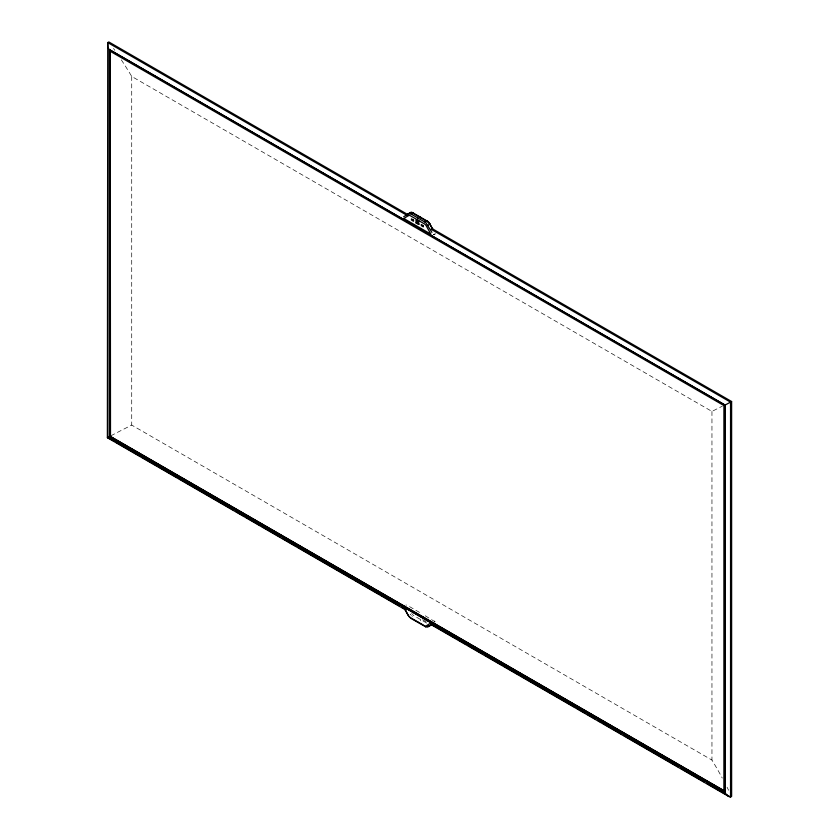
<?xml version="1.0" encoding="UTF-8"?>
<svg xmlns="http://www.w3.org/2000/svg" width="839" height="839" viewBox="0 0 839 839"><rect width="100%" height="100%" fill="white"/><g stroke="black" fill="none" stroke-linecap="round" stroke-linejoin="round"><path stroke-width="0.63" stroke-dasharray="4.2 3.15" d="M435.105 621.846L423.024 614.41M420.779 619.664L420.412 620.766M435.703 233.777L433.323 234.721L435.546 233.641M405.866 605.087L406.516 605.055M121.309 59.842A339.47 277.048 57 0 1 131.713 76.433L711.954 411.425A339.47 8.432 -29 0 1 722.264 406.202M110.842 435.798A339.47 8.432 -29 0 1 131.713 425.079L711.954 760.071A339.47 277.048 57 0 1 722.264 778.057M409.526 606.618L421.902 613.76M422.604 619.717L427.135 622.339M426.663 623.062L413.69 615.574A4.122 2.381 60 0 1 412.547 614.547M434.738 621.342L434.801 621.919M434.34 620.965L434.539 622.045M711.954 411.425L711.954 760.071M131.723 76.433L131.723 425.079M113.517 48.452A339.47 277.048 57 0 1 114.838 50.33M727.067 787.202A339.47 277.048 57 0 1 728.609 790.265M412.211 614.127A4.122 2.381 60 0 1 411.75 613.403M410.334 614.536A5.852 3.377 60 0 1 410.135 614.2L410.271 614.127A5.758 3.325 60 0 0 410.46 614.463M412.41 616.717A5.758 3.325 60 0 1 412.138 616.487M411.362 615.7A5.758 3.325 60 0 1 411.12 615.406"/><path stroke-width="1.26" d="M110.203 436.364L723.984 790.726L110.203 436.364L110.203 51.263L110.496 436.207M417.35 219.787L418.084 218.067M425.719 626.859L427.575 626.953L429.988 625.506M408.341 213.84L410.921 213.935L425.813 222.618L431.928 232.372M416.973 220.846L417.361 222.608A1.552 0.891 60 0 0 418.399 223.216L418.399 221.255A1.552 0.891 60 0 0 417.361 220.657L416.941 220.825M417.948 222.692L417.549 221.423M405.594 609.901L107.382 437.727L107.738 42.569L108.808 41.95L408.299 214.857M417.507 221.318L417.235 222.073L418.137 222.576M403.674 216.756L410.145 212.697A5.852 3.377 60 0 1 413.155 212.97L411.204 214.092M407.439 214.448L410.271 212.718A5.758 3.325 60 0 1 413.249 212.991M430.858 622.884L426.369 625.8A4.122 2.381 60 0 1 424.429 625.726L410.271 617.546A4.122 2.381 60 0 1 408.32 615.386L404.408 608.306M427.984 626.754L431.592 624.415M428.32 625.894A5.852 3.377 60 0 0 429.946 625.642L431.749 624.457M408.341 615.69L404.241 608.212M416.06 222.901L419.185 224.097L418.661 224.401L416.06 222.901L416.06 220.07L419.185 221.276M424.964 222.041L427.009 220.93A5.758 3.325 60 0 1 429.988 224.086L427.984 225.251M430.533 624.3L728.745 796.473L730.549 797.05L731.618 796.431L731.618 401.524L725.42 404.891M109.112 49.449L725.074 405.069L725.074 792.54L109.112 436.92L109.112 49.449L725.074 405.069M109.112 436.92L725.074 792.54M108.766 437.098L107.402 437.738M408.541 616.015L410.921 618.374L425.813 626.88M420.045 216.934L420.779 217.804M418 622.496L417.35 621.647M413.155 212.959L426.925 220.909A5.852 3.377 60 0 1 429.946 224.118L432.756 229.204M413.921 213.84L427.859 221.905A4.122 2.381 60 0 1 428.823 222.723M432.127 228.617L731.618 401.524M407.23 215.476L107.738 42.569L107.937 47.183A8.726 7.121 57 0 0 108.766 48.872M431.057 229.236L730.549 402.143L730.549 797.05L727.14 795.089M110.203 51.263L724.005 405.604L723.984 790.726M107.738 437.476L114.544 441.408M116.81 442.719L140.637 456.468M142.903 457.779L156.515 465.635M158.791 466.945L176.935 477.422M179.21 478.733L233.662 510.175M235.927 511.486L243.876 516.069M246.142 517.38L259.754 525.235M262.02 526.546L280.174 537.033M282.439 538.344L296.052 546.199M298.327 547.51L352.779 578.952M355.044 580.252L362.983 584.846M365.259 586.146L378.871 594.012M381.137 595.323L399.291 605.8M401.556 607.111L406.097 609.733M432.19 624.793L456.007 638.552M458.283 639.863L466.222 644.446M468.487 645.757L482.1 653.612M484.376 654.923L502.519 665.4M504.795 666.711L518.408 674.577M520.673 675.877L575.124 707.319M577.4 708.63L585.339 713.213M587.604 714.524L595.543 719.107M597.819 720.418L601.217 722.379M603.493 723.69L621.636 734.177M623.912 735.488L678.363 766.919M680.628 768.23L704.456 781.99M706.721 783.301L724.875 793.778M728.745 796.473L726.532 794.638A8.726 7.121 57 0 1 725.42 793.117M432.599 229.12L429.799 224.065A4.122 2.381 60 0 0 429.18 223.132M724.886 405.153L724.886 791.869L109.615 436.647L109.615 49.931M724.539 405.342L724.539 791.659M418.661 221.569L418.661 224.401M416.574 219.766L416.574 222.597M412.379 213.431A4.122 2.381 60 0 1 413.103 213.494M429.988 625.516A5.758 3.325 60 0 1 428.383 625.768M416.679 221.171L417.161 222.723A1.552 0.891 60 0 0 418.2 223.331L418.2 221.37A1.552 0.891 60 0 0 417.161 220.762L416.679 221.171M417.371 221.496L418.325 222.482L417.371 221.496M408.331 215.633L403.842 218.539L430.858 234.133L426.369 226.048A4.122 2.381 60 0 0 424.429 223.887L410.271 215.707A4.122 2.381 60 0 0 408.32 215.623M413.522 220.091L411.446 218.885L411.446 220.017L413.522 221.223L413.522 220.091M423.37 225.701L421.293 224.495L421.293 225.628L423.37 226.824L423.37 225.701"/></g></svg>
